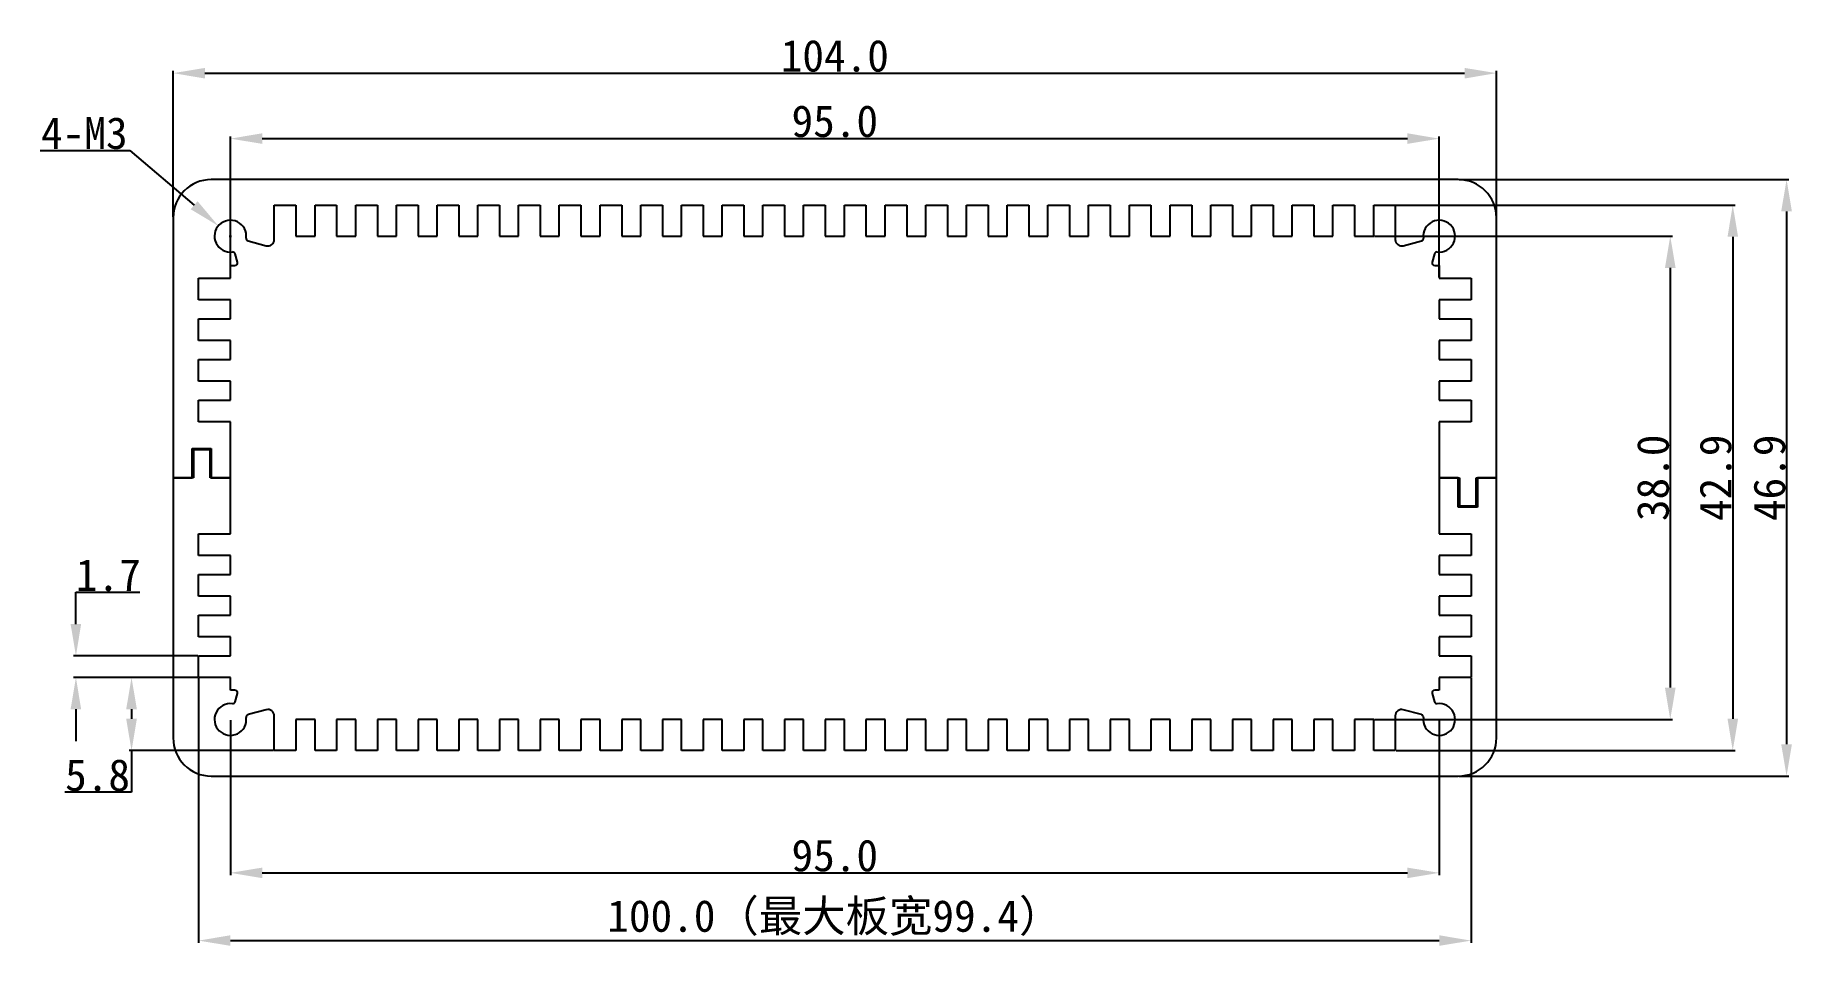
# Model space of a CAD drawing. Header units: inches. Extents: x 344 to 482, y 42 to 114.
import ezdxf

# ---------------------------------------------------------------- set-up
doc = ezdxf.new("R2010")
doc.units = ezdxf.units.IN
doc.header["$MEASUREMENT"] = 0
doc.layers.add('图层1', color=30, linetype='Continuous')
doc.styles.get("Standard").update_dxf_attribs({"font": 'simhei.ttf'})
doc.dimstyles.get("Standard").update_dxf_attribs({"dimtxt": 2.5, "dimasz": 2.5, "dimexe": 0.18, "dimexo": 0.0625, "dimgap": 0.09, "dimtad": 1, "dimtoh": 1, "dimdec": 1, "dimzin": 0, "dimdsep": 46, "dimtxsty": 'Standard', "dimcen": 0.09, "dimadec": 0, "dimazin": 0, "dimtfac": 1, "dimtdec": 1, "dimtofl": 0, "dimtmove": 0, "dimatfit": 3, "dimfxl": 1, "dimtolj": 1, "dimtzin": 0, "dimarcsym": 0})

# ---------------------------------------------------------------- blocks, each defined once
blk = doc.blocks.new('*D3')
at = {"color": 0, "lineweight": -2}
for p, q in [((355.04, 99.77), (355.04, 111.25)), ((357.54, 111.07), (456.54, 111.07)), ((459.04, 99.77), (459.04, 111.25))]:
    blk.add_line(p, q, dxfattribs=at)
at = {"color": 0}
for points in [[(357.54, 111.48), (357.54, 110.65), (355.04, 111.07)], [(456.54, 111.48), (456.54, 110.65), (459.04, 111.07)]]:
    blk.add_solid(points, dxfattribs=at)
at = {"layer": 'Defpoints', "color": 0}
for p in [(459.04, 111.07), (355.04, 99.7), (459.04, 99.7)]:
    blk.add_point(p, dxfattribs=at)
at = {"color": 0, "insert": (407.04, 112.42), "char_height": 2.5, "attachment_point": 5}
blk.add_mtext('\\A1;104.0', dxfattribs=at)
blk = doc.blocks.new('*D4')
at = {"color": 0, "lineweight": -2}
for p, q in [((456.1, 102.7), (482.02, 102.7)), ((481.84, 100.2), (481.84, 58.3)), ((456.1, 55.8), (482.02, 55.8))]:
    blk.add_line(p, q, dxfattribs=at)
at = {"color": 0}
for points in [[(481.42, 100.2), (482.26, 100.2), (481.84, 102.7)], [(481.42, 58.3), (482.26, 58.3), (481.84, 55.8)]]:
    blk.add_solid(points, dxfattribs=at)
at = {"layer": 'Defpoints', "color": 0}
for p in [(456.04, 102.7), (456.04, 55.8), (481.84, 55.8)]:
    blk.add_point(p, dxfattribs=at)
at = {"color": 0, "insert": (480.5, 79.25), "char_height": 2.5, "attachment_point": 5, "rotation": 90}
blk.add_mtext('\\A1;46.9', dxfattribs=at)
blk = doc.blocks.new('*D6')
at = {"color": 0, "lineweight": -2}
for p, q in [((449.45, 98.25), (472.88, 98.25)), ((472.7, 95.75), (472.7, 62.75)), ((449.45, 60.25), (472.88, 60.25))]:
    blk.add_line(p, q, dxfattribs=at)
at = {"color": 0}
for points in [[(472.28, 95.75), (473.12, 95.75), (472.7, 98.25)], [(472.28, 62.75), (473.12, 62.75), (472.7, 60.25)]]:
    blk.add_solid(points, dxfattribs=at)
at = {"layer": 'Defpoints', "color": 0}
for p in [(449.39, 98.25), (449.39, 60.25), (472.7, 60.25)]:
    blk.add_point(p, dxfattribs=at)
at = {"color": 0, "insert": (471.35, 79.25), "char_height": 2.5, "attachment_point": 5, "rotation": 90}
blk.add_mtext('\\A1;38.0', dxfattribs=at)
blk = doc.blocks.new('*D7')
at = {"color": 0, "lineweight": -2}
for p, q in [((359.54, 95.02), (359.54, 106.1)), ((362.04, 105.92), (452.04, 105.92)), ((454.54, 95.02), (454.54, 106.1))]:
    blk.add_line(p, q, dxfattribs=at)
at = {"color": 0}
for points in [[(362.04, 106.34), (362.04, 105.51), (359.54, 105.92)], [(452.04, 106.34), (452.04, 105.51), (454.54, 105.92)]]:
    blk.add_solid(points, dxfattribs=at)
at = {"layer": 'Defpoints', "color": 0}
for p in [(454.54, 105.92), (359.54, 94.95), (454.54, 94.95)]:
    blk.add_point(p, dxfattribs=at)
at = {"color": 0, "insert": (407.04, 107.28), "char_height": 2.5, "attachment_point": 5}
blk.add_mtext('\\A1;95.0', dxfattribs=at)
blk = doc.blocks.new('*D8')
at = {"color": 0, "lineweight": -2}
for p, q in [((344.58, 105), (351.64, 105)), ((351.64, 105), (356.69, 100.69)), ((359.45, 98.25), (359.63, 98.25)), ((359.54, 98.16), (359.54, 98.34))]:
    blk.add_line(p, q, dxfattribs=at)
at = {"color": 0}
blk.add_solid([(356.96, 101), (356.42, 100.37), (358.59, 99.06)], dxfattribs=at)
at = {"layer": 'Defpoints', "color": 0}
for p in [(358.59, 99.06), (359.54, 98.25)]:
    blk.add_point(p, dxfattribs=at)
at = {"color": 0, "insert": (348.06, 106.34), "char_height": 2.5, "attachment_point": 5}
blk.add_mtext('\\A1;4-M3', dxfattribs=at)
blk = doc.blocks.new('*D9')
at = {"layer": 'Defpoints', "color": 0}
for p in [(357.04, 63.55), (457.04, 63.55), (457.04, 42.86)]:
    blk.add_point(p, dxfattribs=at)
at = {"layer": '图层1', "color": 0, "lineweight": -2}
for p, q in [((357.04, 63.49), (357.04, 42.68)), ((457.04, 63.49), (457.04, 42.68)), ((359.54, 42.86), (454.54, 42.86))]:
    blk.add_line(p, q, dxfattribs=at)
at = {"layer": '图层1', "color": 0}
for points in [[(359.54, 43.28), (359.54, 42.45), (357.04, 42.86)], [(454.54, 43.28), (454.54, 42.45), (457.04, 42.86)]]:
    blk.add_solid(points, dxfattribs=at)
at = {"layer": '图层1', "color": 0, "insert": (407.04, 44.64), "char_height": 2.5, "attachment_point": 5}
blk.add_mtext('\\A1;100.0（最大板宽99.4）', dxfattribs=at)
blk = doc.blocks.new('*D10')
at = {"color": 0, "lineweight": -2}
for p, q in [((359.54, 60.19), (359.54, 48.01)), ((454.54, 60.19), (454.54, 48.01)), ((362.04, 48.19), (452.04, 48.19))]:
    blk.add_line(p, q, dxfattribs=at)
at = {"color": 0}
for points in [[(362.04, 48.6), (362.04, 47.77), (359.54, 48.19)], [(452.04, 48.6), (452.04, 47.77), (454.54, 48.19)]]:
    blk.add_solid(points, dxfattribs=at)
at = {"layer": 'Defpoints', "color": 0}
for p in [(359.54, 60.25), (454.54, 60.25), (454.54, 48.19)]:
    blk.add_point(p, dxfattribs=at)
at = {"color": 0, "insert": (407.04, 49.54), "char_height": 2.5, "attachment_point": 5}
blk.add_mtext('\\A1;95.0', dxfattribs=at)
blk = doc.blocks.new('*D11')
at = {"color": 0, "lineweight": -2}
for p, q in [((450.3, 100.7), (477.79, 100.7)), ((477.61, 98.2), (477.61, 60.3)), ((451.15, 57.8), (477.79, 57.8))]:
    blk.add_line(p, q, dxfattribs=at)
at = {"color": 0}
for points in [[(477.2, 98.2), (478.03, 98.2), (477.61, 100.7)], [(477.2, 60.3), (478.03, 60.3), (477.61, 57.8)]]:
    blk.add_solid(points, dxfattribs=at)
at = {"layer": 'Defpoints', "color": 0}
for p in [(450.24, 100.7), (451.09, 57.8), (477.61, 57.8)]:
    blk.add_point(p, dxfattribs=at)
at = {"color": 0, "insert": (476.27, 79.25), "char_height": 2.5, "attachment_point": 5, "rotation": 90}
blk.add_mtext('\\A1;42.9', dxfattribs=at)
blk = doc.blocks.new('*D12')
at = {"color": 0, "lineweight": -2}
for p, q in [((347.4, 67.75), (347.4, 70.25)), ((347.4, 70.25), (352.42, 70.25)), ((356.98, 65.25), (347.22, 65.25)), ((356.98, 63.55), (347.22, 63.55)), ((347.4, 61.05), (347.4, 58.55))]:
    blk.add_line(p, q, dxfattribs=at)
at = {"color": 0}
for points in [[(346.98, 67.75), (347.81, 67.75), (347.4, 65.25)], [(346.98, 61.05), (347.81, 61.05), (347.4, 63.55)]]:
    blk.add_solid(points, dxfattribs=at)
at = {"layer": 'Defpoints', "color": 0}
for p in [(347.4, 65.25), (357.04, 65.25), (357.04, 63.55)]:
    blk.add_point(p, dxfattribs=at)
at = {"color": 0, "insert": (349.95, 71.59), "char_height": 2.5, "attachment_point": 5}
blk.add_mtext('\\A1;1.7', dxfattribs=at)
blk = doc.blocks.new('*D13')
at = {"color": 0, "lineweight": -2}
for p, q in [((356.98, 63.55), (351.59, 63.55)), ((351.77, 61.05), (351.77, 60.3)), ((362.93, 57.8), (351.59, 57.8)), ((351.77, 57.8), (351.77, 54.52)), ((351.77, 54.52), (346.52, 54.52))]:
    blk.add_line(p, q, dxfattribs=at)
at = {"color": 0}
for points in [[(351.35, 61.05), (352.19, 61.05), (351.77, 63.55)], [(351.35, 60.3), (352.19, 60.3), (351.77, 57.8)]]:
    blk.add_solid(points, dxfattribs=at)
at = {"layer": 'Defpoints', "color": 0}
for p in [(357.04, 63.55), (351.77, 57.8), (362.99, 57.8)]:
    blk.add_point(p, dxfattribs=at)
at = {"color": 0, "insert": (349.1, 55.86), "char_height": 2.5, "attachment_point": 5}
blk.add_mtext('\\A1;5.8', dxfattribs=at)

msp = doc.modelspace()

# ---------------------------------------------------------------- linework, layer by layer
for p, q in [((456.04, 102.7), (358.04, 102.7)), ((355.04, 99.7), (355.04, 79.25)), ((362.99, 97.98), (362.99, 100.7)), ((362.99, 100.7), (364.69, 100.7)), ((364.69, 100.7), (364.69, 98.25)), ((366.19, 98.25), (366.19, 100.7)), ((366.19, 100.7), (367.89, 100.7)), ((367.89, 100.7), (367.89, 98.25)), ((369.39, 98.25), (369.39, 100.7)), ((369.39, 100.7), (371.09, 100.7)), ((371.09, 100.7), (371.09, 98.25)), ((372.59, 98.25), (372.59, 100.7)), ((372.59, 100.7), (374.29, 100.7)), ((374.29, 100.7), (374.29, 98.25)), ((375.79, 98.25), (375.79, 100.7)), ((375.79, 100.7), (377.49, 100.7)), ((377.49, 100.7), (377.49, 98.25)), ((378.99, 98.25), (378.99, 100.7)), ((378.99, 100.7), (380.69, 100.7)), ((380.69, 100.7), (380.69, 98.25)), ((382.19, 98.25), (382.19, 100.7)), ((382.19, 100.7), (383.89, 100.7)), ((383.89, 100.7), (383.89, 98.25)), ((385.39, 98.25), (385.39, 100.7)), ((385.39, 100.7), (387.09, 100.7)), ((387.09, 100.7), (387.09, 98.25)), ((388.59, 98.25), (388.59, 100.7)), ((388.59, 100.7), (390.29, 100.7)), ((390.29, 100.7), (390.29, 98.25)), ((391.79, 98.25), (391.79, 100.7)), ((391.79, 100.7), (393.49, 100.7)), ((393.49, 100.7), (393.49, 98.25)), ((394.99, 98.25), (394.99, 100.7)), ((394.99, 100.7), (396.69, 100.7)), ((396.69, 100.7), (396.69, 98.25)), ((398.19, 98.25), (398.19, 100.7)), ((398.19, 100.7), (399.89, 100.7)), ((399.89, 100.7), (399.89, 98.25)), ((401.39, 98.25), (401.39, 100.7)), ((401.39, 100.7), (403.09, 100.7)), ((403.09, 100.7), (403.09, 98.25)), ((404.59, 98.25), (404.59, 100.7)), ((404.59, 100.7), (406.29, 100.7)), ((406.29, 100.7), (406.29, 98.25)), ((407.79, 98.25), (407.79, 100.7)), ((407.79, 100.7), (409.49, 100.7)), ((409.49, 100.7), (409.49, 98.25)), ((410.99, 98.25), (410.99, 100.7)), ((410.99, 100.7), (412.69, 100.7)), ((412.69, 100.7), (412.69, 98.25)), ((414.19, 98.25), (414.19, 100.7)), ((414.19, 100.7), (415.89, 100.7)), ((415.89, 100.7), (415.89, 98.25)), ((417.39, 98.25), (417.39, 100.7)), ((417.39, 100.7), (419.09, 100.7)), ((419.09, 100.7), (419.09, 98.25)), ((420.59, 98.25), (420.59, 100.7)), ((420.59, 100.7), (422.29, 100.7)), ((422.29, 100.7), (422.29, 98.25)), ((423.79, 98.25), (423.79, 100.7)), ((423.79, 100.7), (425.49, 100.7)), ((425.49, 100.7), (425.49, 98.25)), ((426.99, 98.25), (426.99, 100.7)), ((426.99, 100.7), (428.69, 100.7)), ((428.69, 100.7), (428.69, 98.25)), ((430.19, 98.25), (430.19, 100.7)), ((430.19, 100.7), (431.89, 100.7)), ((431.89, 100.7), (431.89, 98.25)), ((433.39, 98.25), (433.39, 100.7)), ((433.39, 100.7), (435.09, 100.7)), ((435.09, 100.7), (435.09, 98.25)), ((436.59, 98.25), (436.59, 100.7)), ((436.59, 100.7), (438.29, 100.7)), ((438.29, 100.7), (438.29, 98.25)), ((439.79, 98.25), (439.79, 100.7)), ((439.79, 100.7), (441.49, 100.7)), ((441.49, 100.7), (441.49, 98.25)), ((442.99, 98.25), (442.99, 100.7)), ((442.99, 100.7), (444.69, 100.7)), ((444.69, 100.7), (444.69, 98.25)), ((446.19, 98.25), (446.19, 100.7)), ((446.19, 100.7), (447.89, 100.7)), ((447.89, 100.7), (447.89, 98.25)), ((449.39, 98.25), (449.39, 100.7)), ((449.39, 100.7), (451.09, 100.7)), ((451.09, 100.7), (451.09, 97.98)), ((459.04, 79.25), (459.04, 99.7)), ((364.69, 98.25), (366.19, 98.25)), ((367.89, 98.25), (369.39, 98.25)), ((371.09, 98.25), (372.59, 98.25)), ((374.29, 98.25), (375.79, 98.25)), ((377.49, 98.25), (378.99, 98.25)), ((380.69, 98.25), (382.19, 98.25)), ((383.89, 98.25), (385.39, 98.25)), ((387.09, 98.25), (388.59, 98.25)), ((390.29, 98.25), (391.79, 98.25)), ((393.49, 98.25), (394.99, 98.25)), ((396.69, 98.25), (398.19, 98.25)), ((399.89, 98.25), (401.39, 98.25)), ((403.09, 98.25), (404.59, 98.25)), ((406.29, 98.25), (407.79, 98.25)), ((409.49, 98.25), (410.99, 98.25)), ((412.69, 98.25), (414.19, 98.25)), ((415.89, 98.25), (417.39, 98.25)), ((419.09, 98.25), (420.59, 98.25)), ((422.29, 98.25), (423.79, 98.25)), ((425.49, 98.25), (426.99, 98.25)), ((428.69, 98.25), (430.19, 98.25)), ((431.89, 98.25), (433.39, 98.25)), ((435.09, 98.25), (436.59, 98.25)), ((438.29, 98.25), (439.79, 98.25)), ((441.49, 98.25), (442.99, 98.25)), ((444.69, 98.25), (446.19, 98.25)), ((447.89, 98.25), (449.39, 98.25)), ((360.09, 96.21), (359.91, 96.87)), ((360.93, 97.88), (362.36, 97.5)), ((451.72, 97.5), (453.15, 97.88)), ((454.17, 96.87), (453.99, 96.21)), ((359.54, 94.95), (359.54, 95.95)), ((359.54, 95.95), (359.9, 95.95)), ((454.19, 95.95), (454.54, 95.95)), ((454.54, 95.95), (454.54, 94.95)), ((357.04, 93.25), (357.04, 94.95)), ((357.04, 94.95), (359.54, 94.95)), ((454.54, 94.95), (457.04, 94.95)), ((457.04, 94.95), (457.04, 93.25)), ((359.54, 93.25), (357.04, 93.25)), ((359.54, 91.75), (359.54, 93.25)), ((457.04, 93.25), (454.54, 93.25)), ((454.54, 93.25), (454.54, 91.75)), ((357.04, 90.05), (357.04, 91.75)), ((357.04, 91.75), (359.54, 91.75)), ((454.54, 91.75), (457.04, 91.75)), ((457.04, 91.75), (457.04, 90.05)), ((359.54, 90.05), (357.04, 90.05)), ((359.54, 88.55), (359.54, 90.05)), ((457.04, 90.05), (454.54, 90.05)), ((454.54, 90.05), (454.54, 88.55)), ((357.04, 86.85), (357.04, 88.55)), ((357.04, 88.55), (359.54, 88.55)), ((454.54, 88.55), (457.04, 88.55)), ((457.04, 88.55), (457.04, 86.85)), ((359.54, 86.85), (357.04, 86.85)), ((359.54, 85.35), (359.54, 86.85)), ((457.04, 86.85), (454.54, 86.85)), ((454.54, 86.85), (454.54, 85.35)), ((357.04, 83.65), (357.04, 85.35)), ((357.04, 85.35), (359.54, 85.35)), ((454.54, 85.35), (457.04, 85.35)), ((457.04, 85.35), (457.04, 83.65)), ((359.54, 83.65), (357.04, 83.65)), ((359.54, 79.25), (359.54, 83.65)), ((457.04, 83.65), (454.54, 83.65)), ((454.54, 83.65), (454.54, 79.25)), ((356.54, 79.25), (356.54, 81.55)), ((356.54, 81.55), (358.04, 81.55)), ((358.04, 81.55), (358.04, 79.25)), ((357.94, 81.45), (356.64, 81.45)), ((356.64, 81.45), (356.64, 79.25)), ((357.94, 79.25), (357.94, 81.45)), ((356.64, 79.25), (355.04, 79.25)), ((355.04, 79.25), (355.04, 58.8)), ((355.04, 79.25), (356.54, 79.25)), ((359.54, 79.25), (357.94, 79.25)), ((358.04, 79.25), (359.54, 79.25)), ((359.54, 74.85), (359.54, 79.25)), ((456.04, 79.25), (454.54, 79.25)), ((454.54, 79.25), (454.54, 74.85)), ((454.54, 79.25), (456.14, 79.25)), ((456.04, 76.95), (456.04, 79.25)), ((456.14, 79.25), (456.14, 77.05)), ((457.44, 77.05), (457.44, 79.25)), ((457.44, 79.25), (459.04, 79.25)), ((459.04, 79.25), (457.54, 79.25)), ((457.54, 79.25), (457.54, 76.95)), ((459.04, 58.8), (459.04, 79.25)), ((457.54, 76.95), (456.04, 76.95)), ((456.14, 77.05), (457.44, 77.05)), ((357.04, 73.15), (357.04, 74.85)), ((357.04, 74.85), (359.54, 74.85)), ((454.54, 74.85), (457.04, 74.85)), ((457.04, 74.85), (457.04, 73.15)), ((359.54, 73.15), (357.04, 73.15)), ((359.54, 71.65), (359.54, 73.15)), ((457.04, 73.15), (454.54, 73.15)), ((454.54, 73.15), (454.54, 71.65)), ((357.04, 69.95), (357.04, 71.65)), ((357.04, 71.65), (359.54, 71.65)), ((454.54, 71.65), (457.04, 71.65)), ((457.04, 71.65), (457.04, 69.95)), ((359.54, 69.95), (357.04, 69.95)), ((359.54, 68.45), (359.54, 69.95)), ((457.04, 69.95), (454.54, 69.95)), ((454.54, 69.95), (454.54, 68.45)), ((357.04, 66.75), (357.04, 68.45)), ((357.04, 68.45), (359.54, 68.45)), ((454.54, 68.45), (457.04, 68.45)), ((457.04, 68.45), (457.04, 66.75)), ((359.54, 66.75), (357.04, 66.75)), ((359.54, 65.25), (359.54, 66.75)), ((457.04, 66.75), (454.54, 66.75)), ((454.54, 66.75), (454.54, 65.25)), ((357.04, 63.55), (357.04, 65.25)), ((357.04, 65.25), (359.54, 65.25)), ((454.54, 65.25), (457.04, 65.25)), ((457.04, 65.25), (457.04, 63.55)), ((359.54, 63.55), (357.04, 63.55)), ((359.54, 62.55), (359.54, 63.55)), ((457.04, 63.55), (454.54, 63.55)), ((454.54, 63.55), (454.54, 62.55)), ((359.9, 62.55), (359.54, 62.55)), ((359.91, 61.64), (360.09, 62.3)), ((453.99, 62.3), (454.17, 61.64)), ((454.54, 62.55), (454.19, 62.55)), ((362.36, 61.01), (360.93, 60.63)), ((453.15, 60.63), (451.72, 61.01)), ((362.99, 57.8), (362.99, 60.53)), ((366.19, 60.25), (364.69, 60.25)), ((364.69, 60.25), (364.69, 57.8)), ((366.19, 57.8), (366.19, 60.25)), ((369.39, 60.25), (367.89, 60.25)), ((367.89, 60.25), (367.89, 57.8)), ((369.39, 57.8), (369.39, 60.25)), ((372.59, 60.25), (371.09, 60.25)), ((371.09, 60.25), (371.09, 57.8)), ((372.59, 57.8), (372.59, 60.25)), ((375.79, 60.25), (374.29, 60.25)), ((374.29, 60.25), (374.29, 57.8)), ((375.79, 57.8), (375.79, 60.25)), ((378.99, 60.25), (377.49, 60.25)), ((377.49, 60.25), (377.49, 57.8)), ((378.99, 57.8), (378.99, 60.25)), ((382.19, 60.25), (380.69, 60.25)), ((380.69, 60.25), (380.69, 57.8)), ((382.19, 57.8), (382.19, 60.25)), ((385.39, 60.25), (383.89, 60.25)), ((383.89, 60.25), (383.89, 57.8)), ((385.39, 57.8), (385.39, 60.25)), ((388.59, 60.25), (387.09, 60.25)), ((387.09, 60.25), (387.09, 57.8)), ((388.59, 57.8), (388.59, 60.25)), ((391.79, 60.25), (390.29, 60.25)), ((390.29, 60.25), (390.29, 57.8)), ((391.79, 57.8), (391.79, 60.25)), ((394.99, 60.25), (393.49, 60.25)), ((393.49, 60.25), (393.49, 57.8)), ((394.99, 57.8), (394.99, 60.25)), ((398.19, 60.25), (396.69, 60.25)), ((396.69, 60.25), (396.69, 57.8)), ((398.19, 57.8), (398.19, 60.25)), ((401.39, 60.25), (399.89, 60.25)), ((399.89, 60.25), (399.89, 57.8)), ((401.39, 57.8), (401.39, 60.25)), ((404.59, 60.25), (403.09, 60.25)), ((403.09, 60.25), (403.09, 57.8)), ((404.59, 57.8), (404.59, 60.25)), ((407.79, 60.25), (406.29, 60.25)), ((406.29, 60.25), (406.29, 57.8)), ((407.79, 57.8), (407.79, 60.25)), ((410.99, 60.25), (409.49, 60.25)), ((409.49, 60.25), (409.49, 57.8)), ((410.99, 57.8), (410.99, 60.25)), ((414.19, 60.25), (412.69, 60.25)), ((412.69, 60.25), (412.69, 57.8)), ((414.19, 57.8), (414.19, 60.25)), ((417.39, 60.25), (415.89, 60.25)), ((415.89, 60.25), (415.89, 57.8)), ((417.39, 57.8), (417.39, 60.25)), ((420.59, 60.25), (419.09, 60.25)), ((419.09, 60.25), (419.09, 57.8)), ((420.59, 57.8), (420.59, 60.25)), ((423.79, 60.25), (422.29, 60.25)), ((422.29, 60.25), (422.29, 57.8)), ((423.79, 57.8), (423.79, 60.25)), ((426.99, 60.25), (425.49, 60.25)), ((425.49, 60.25), (425.49, 57.8)), ((426.99, 57.8), (426.99, 60.25)), ((430.19, 60.25), (428.69, 60.25)), ((428.69, 60.25), (428.69, 57.8)), ((430.19, 57.8), (430.19, 60.25)), ((433.39, 60.25), (431.89, 60.25)), ((431.89, 60.25), (431.89, 57.8)), ((433.39, 57.8), (433.39, 60.25)), ((436.59, 60.25), (435.09, 60.25)), ((435.09, 60.25), (435.09, 57.8)), ((436.59, 57.8), (436.59, 60.25)), ((439.79, 60.25), (438.29, 60.25)), ((438.29, 60.25), (438.29, 57.8)), ((439.79, 57.8), (439.79, 60.25)), ((442.99, 60.25), (441.49, 60.25)), ((441.49, 60.25), (441.49, 57.8)), ((442.99, 57.8), (442.99, 60.25)), ((446.19, 60.25), (444.69, 60.25)), ((444.69, 60.25), (444.69, 57.8)), ((446.19, 57.8), (446.19, 60.25)), ((449.39, 60.25), (447.89, 60.25)), ((447.89, 60.25), (447.89, 57.8)), ((449.39, 57.8), (449.39, 60.25)), ((451.09, 60.53), (451.09, 57.8)), ((364.69, 57.8), (362.99, 57.8)), ((367.89, 57.8), (366.19, 57.8)), ((371.09, 57.8), (369.39, 57.8)), ((374.29, 57.8), (372.59, 57.8)), ((377.49, 57.8), (375.79, 57.8)), ((380.69, 57.8), (378.99, 57.8)), ((383.89, 57.8), (382.19, 57.8)), ((387.09, 57.8), (385.39, 57.8)), ((390.29, 57.8), (388.59, 57.8)), ((393.49, 57.8), (391.79, 57.8)), ((396.69, 57.8), (394.99, 57.8)), ((399.89, 57.8), (398.19, 57.8)), ((403.09, 57.8), (401.39, 57.8)), ((406.29, 57.8), (404.59, 57.8)), ((409.49, 57.8), (407.79, 57.8)), ((412.69, 57.8), (410.99, 57.8)), ((415.89, 57.8), (414.19, 57.8)), ((419.09, 57.8), (417.39, 57.8)), ((422.29, 57.8), (420.59, 57.8)), ((425.49, 57.8), (423.79, 57.8)), ((428.69, 57.8), (426.99, 57.8)), ((431.89, 57.8), (430.19, 57.8)), ((435.09, 57.8), (433.39, 57.8)), ((438.29, 57.8), (436.59, 57.8)), ((441.49, 57.8), (439.79, 57.8)), ((444.69, 57.8), (442.99, 57.8)), ((447.89, 57.8), (446.19, 57.8)), ((451.09, 57.8), (449.39, 57.8)), ((358.04, 55.8), (456.04, 55.8))]:
    msp.add_line(p, q)
for centre, radius, start, end in [((358.04, 99.7), 3, 90, 180), ((456.04, 99.7), 3, 0, 90), ((359.54, 98.25), 1.25, 352.9281, 277.0719), ((454.54, 98.25), 1.25, 262.9281, 187.0719), ((360.98, 98.08), 0.2, 172.9281, 255), ((453.1, 98.08), 0.2, 285, 7.0719), ((359.72, 96.81), 0.2, 15, 97.0719), ((362.49, 97.98), 0.5, 255, 360), ((451.59, 97.98), 0.5, 180, 285), ((454.36, 96.81), 0.2, 82.9281, 165), ((359.9, 96.15), 0.2, 270, 15), ((454.19, 96.15), 0.2, 165, 270), ((359.9, 62.35), 0.2, 345, 90), ((454.19, 62.35), 0.2, 90, 195), ((359.54, 60.25), 1.25, 82.9281, 7.0719), ((359.72, 61.69), 0.2, 262.9281, 345), ((362.49, 60.53), 0.5, 0, 105), ((451.59, 60.53), 0.5, 75, 180), ((454.54, 60.25), 1.25, 172.9281, 97.0719), ((454.36, 61.69), 0.2, 195, 277.0719), ((360.98, 60.43), 0.2, 105, 187.0719), ((453.1, 60.43), 0.2, 352.9281, 75), ((358.04, 58.8), 3, 180, 270), ((456.04, 58.8), 3, 270, 0)]:
    msp.add_arc(centre, radius, start, end)

# ---------------------------------------------------------------- dimensions: what is measured, and where the dimension line sits
for base, p1, p2, picture, middle in [((459.04, 111.07), (355.04, 99.7), (459.04, 99.7), '*D3', (407.04, 112.42)), ((454.54, 105.92), (359.54, 94.95), (454.54, 94.95), '*D7', (407.04, 107.28)), ((454.54, 48.19), (359.54, 60.25), (454.54, 60.25), '*D10', (407.04, 49.54))]:
    dim = msp.add_linear_dim(base=base, p1=p1, p2=p2, dimstyle='Standard')
    dim.commit()
    dim.dimension.update_dxf_attribs({"geometry": picture, "text_midpoint": middle})
dim = msp.add_radius_dim(center=(359.54, 98.25), mpoint=(358.59, 99.06), text='4-M3', dimstyle='Standard')
dim.commit()
dim.dimension.update_dxf_attribs({"geometry": '*D8', "text_midpoint": (348.06, 105), "dimtype": 164})
for base, p1, p2, picture, middle in [((481.84, 55.8), (456.04, 102.7), (456.04, 55.8), '*D4', (481.84, 79.25)), ((351.76945231, 57.80356349), (357.04106257, 63.55356349), (362.99106257, 57.80356349), '*D13', (349.10220511, 54.5161389))]:
    dim = msp.add_linear_dim(base=base, p1=p1, p2=p2, angle=270, dimstyle='Standard')
    dim.commit()
    dim.dimension.update_dxf_attribs({"geometry": picture, "text_midpoint": middle, "dimtype": 160})
for base, p1, p2, angle, picture, middle in [((477.61, 57.8), (450.24, 100.7), (451.09, 57.8), 90, '*D11', (476.27, 79.25)), ((472.7, 60.25), (449.39, 98.25), (449.39, 60.25), 90, '*D6', (471.35, 79.25)), ((347.4, 65.25), (357.04, 63.55), (357.04, 65.25), 270, '*D12', (349.95, 71.59))]:
    dim = msp.add_linear_dim(base=base, p1=p1, p2=p2, angle=angle, dimstyle='Standard')
    dim.commit()
    dim.dimension.update_dxf_attribs({"geometry": picture, "text_midpoint": middle})
at = {"layer": '图层1'}
dim = msp.add_linear_dim(base=(457.04, 42.86), p1=(357.04, 63.55), p2=(457.04, 63.55), angle=180, text='<>（最大板宽99.4）', dimstyle='Standard', dxfattribs=at)
dim.commit()
dim.dimension.update_dxf_attribs({"geometry": '*D9', "text_midpoint": (407.04, 44.64)})

doc.saveas('drawing.dxf')
